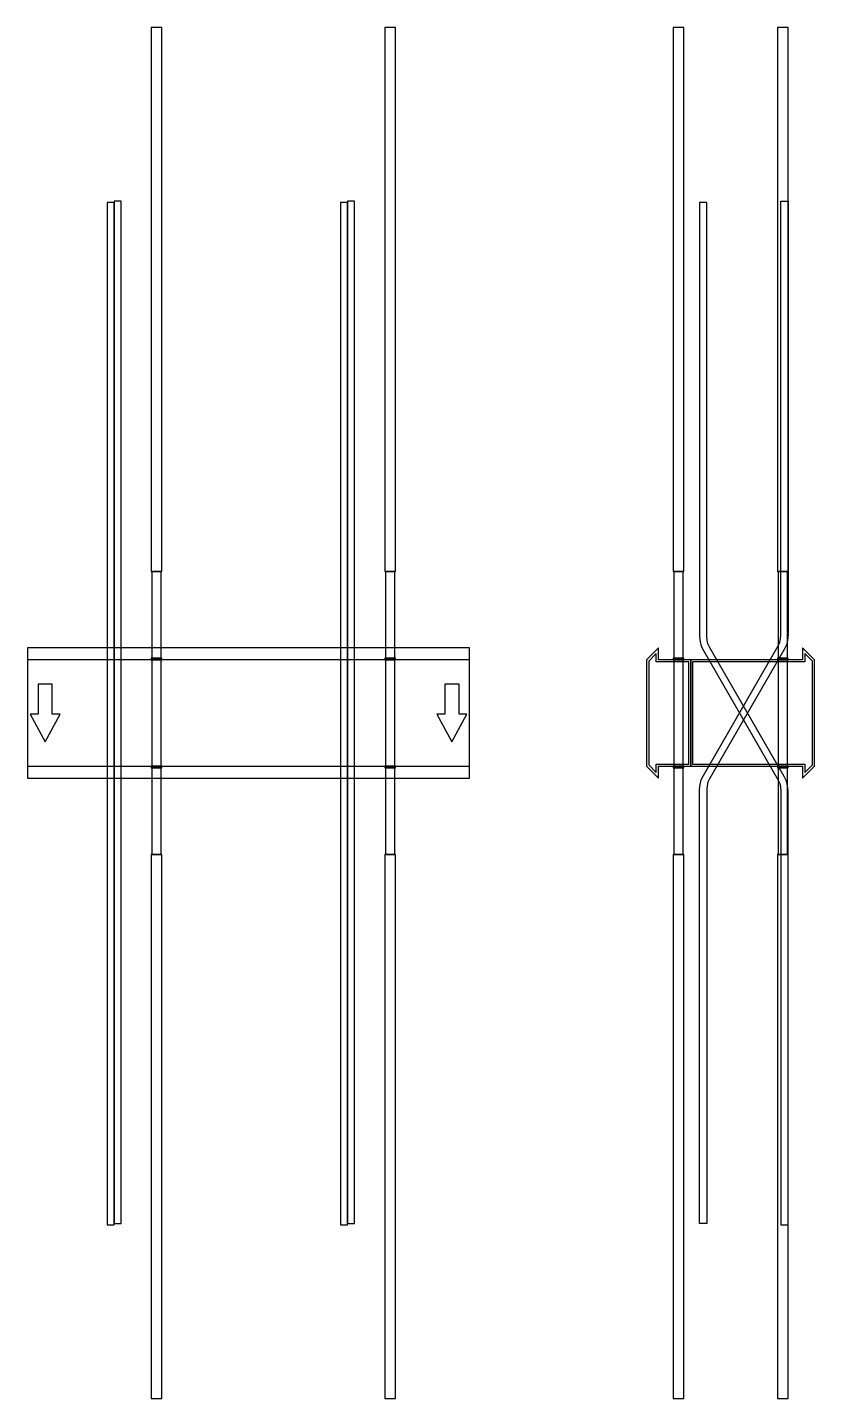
# Model space of a CAD drawing. Extents: x 0 to 890, y -775 to 775.
import ezdxf

# ---------------------------------------------------------------- set-up
doc = ezdxf.new("R2010")
doc.units = 0
doc.layers.add('Halfen', color=7, linetype='CONTINUOUS')

msp = doc.modelspace()

# ---------------------------------------------------------------- linework, layer by layer
at = {"layer": 'Halfen', "color": 7}
for points in [[(152, 160), (152, 775), (140, 775), (140, 160)], [(416, 160), (416, 775), (404, 775), (404, 160)], [(742, 160), (742, 775), (730, 775), (730, 160)], [(860, 160), (860, 775), (848, 775), (848, 160)], [(98, -578.609), (98, 577.25), (90, 577.25), (90, -578.609)], [(106, -577.251), (106, 578.609), (98, 578.609), (98, -577.251)], [(362, -578.609), (362, 577.25), (354, 577.25), (354, -578.609)], [(370, -577.251), (370, 578.609), (362, 578.609), (362, -577.251)], [(760, -577.251), (760, -86.497), (760.486, -80.941), (761.93, -75.553), (764.287, -70.497), (848.785, 75.856), (850.553, 79.648), (851.635, 83.689), (852, 87.856), (852, 578.609), (860, 578.609), (860, 87.856), (859.514, 82.3), (858.07, 76.912), (855.713, 71.856), (771.215, -74.497), (769.447, -78.289), (768.365, -82.33), (768, -86.497), (768, -577.251)], [(860, -578.609), (860, -87.856), (859.514, -82.3), (858.07, -76.912), (855.713, -71.856), (771.215, 74.497), (769.447, 78.289), (768.365, 82.33), (768, 86.497), (768, 577.25), (760, 577.25), (760, 86.497), (760.486, 80.941), (761.93, 75.553), (764.287, 70.497), (848.785, -75.856), (850.553, -79.648), (851.635, -83.689), (852, -87.856), (852, -578.609)], [(151.25, 62), (151.25, 160), (140.75, 160), (140.75, 62)], [(415.25, 62), (415.25, 160), (404.75, 160), (404.75, 62)], [(741.25, 62), (741.25, 160), (730.75, 160), (730.75, 62)], [(859.25, 62), (859.25, 160), (848.75, 160), (848.75, 62)], [(0, -73.5), (500, -73.5), (500, 73.5), (0, 73.5)], [(152, 60), (152, 62), (140, 62), (140, 60)], [(416, 60), (416, 62), (404, 62), (404, 60)], [(750, -60), (750, 60), (713.5, 60), (713.5, 73.5), (700, 60), (700, -60), (713.5, -73.5), (713.5, -60)], [(748, -58), (748, 58), (711, 58), (711, 67.25), (702.5, 58.75), (702.5, -58.75), (711, -67.25), (711, -58)], [(742, 60), (742, 62), (730, 62), (730, 60)], [(890, -60), (890, 60), (876.5, 73.5), (876.5, 60), (750, 60), (750, -60), (876.5, -60), (876.5, -73.5)], [(887.5, -58.75), (887.5, 58.75), (879, 67.25), (879, 58), (752, 58), (752, -58), (879, -58), (879, -67.25)], [(860, 60), (860, 62), (848, 62), (848, 60)], [(0, -60), (500, -60), (500, 60), (0, 60)], [(151.25, -60), (151.25, 60), (140.75, 60), (140.75, -60)], [(415.25, -60), (415.25, 60), (404.75, 60), (404.75, -60)], [(741.25, -60), (741.25, 60), (730.75, 60), (730.75, -60)], [(859.25, -60), (859.25, 60), (848.75, 60), (848.75, -60)], [(20, -32.5), (37, -1.5), (28, -1.5), (28, 32.5), (12, 32.5), (12, -1.5), (3, -1.5)], [(480, -32.5), (497, -1.5), (488, -1.5), (488, 32.5), (472, 32.5), (472, -1.5), (463, -1.5)], [(152, -62), (152, -60), (140, -60), (140, -62)], [(151.25, -160), (151.25, -62), (140.75, -62), (140.75, -160)], [(416, -62), (416, -60), (404, -60), (404, -62)], [(415.25, -160), (415.25, -62), (404.75, -62), (404.75, -160)], [(742, -62), (742, -60), (730, -60), (730, -62)], [(741.25, -160), (741.25, -62), (730.75, -62), (730.75, -160)], [(860, -62), (860, -60), (848, -60), (848, -62)], [(859.25, -160), (859.25, -62), (848.75, -62), (848.75, -160)], [(152, -775), (152, -160), (140, -160), (140, -775)], [(416, -775), (416, -160), (404, -160), (404, -775)], [(742, -775), (742, -160), (730, -160), (730, -775)], [(860, -775), (860, -160), (848, -160), (848, -775)]]:
    msp.add_lwpolyline(points, close=True, dxfattribs=at)

doc.saveas('drawing.dxf')
